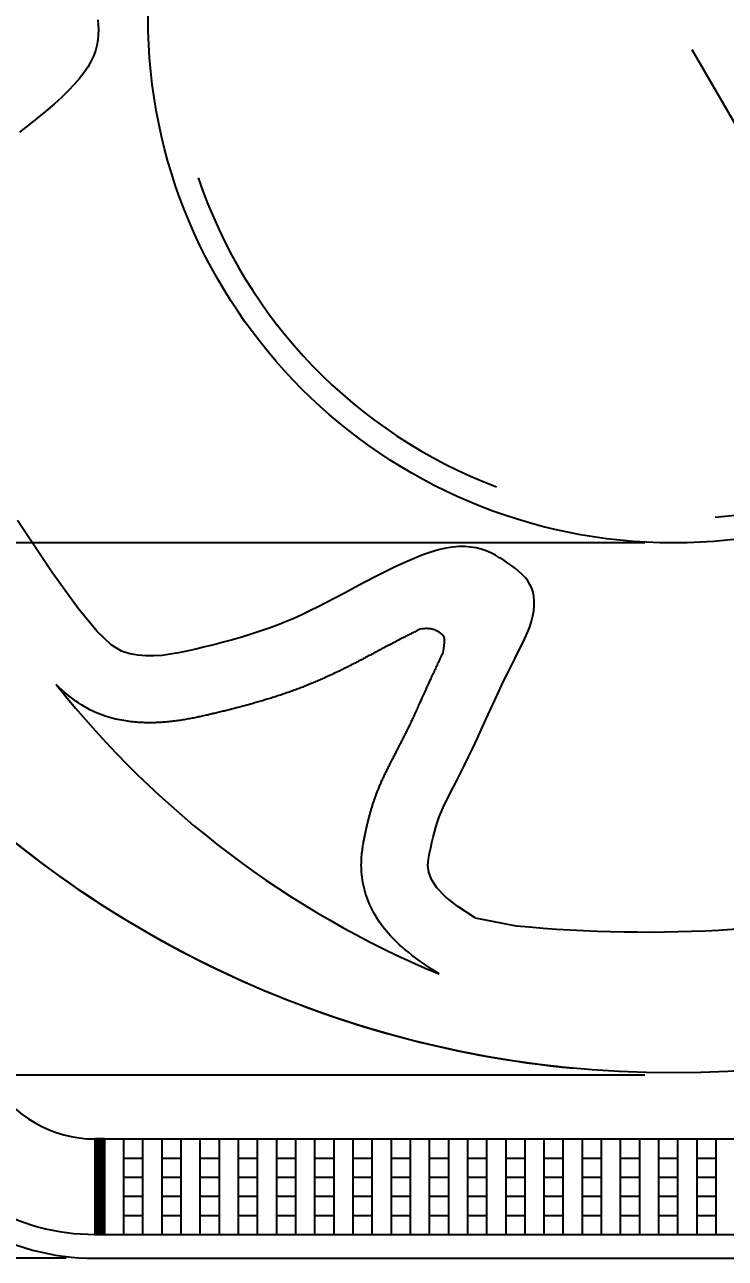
# Model space of a CAD drawing. Extents: x 15445 to 21745, y -5725 to 3185.
# Drawn here: x 18209 to 18942, y -3110 to -1818 of the extents above; entities that cross this region are included whole.
import ezdxf

# ---------------------------------------------------------------- set-up
doc = ezdxf.new("R2010")
doc.units = 0
doc.header["$LTSCALE"] = 200
doc.header["$MEASUREMENT"] = 0
doc.linetypes.add('DASHED', pattern=[0.75, 0.5, -0.25])
doc.layers.get('0').update_dxf_attribs({"linetype": 'CONTINUOUS'})
doc.layers.get('DEFPOINTS').update_dxf_attribs({"linetype": 'CONTINUOUS'})
for name, color, linetype in [('ESTREITA', 1, 'CONTINUOUS'), ('LARGA', 7, 'CONTINUOUS'), ('TRACEJADA', 3, 'DASHED')]:
    doc.layers.add(name, color=color, linetype=linetype)
doc.styles.add('FABIO', font='romans.shx', dxfattribs={"oblique": 15})
doc.dimstyles.new('FABIO_AGUIAR', dxfattribs={"dimscale": 20, "dimtxt": 2.5, "dimasz": 2.5, "dimexe": 1.25, "dimexo": 1, "dimgap": 0.9, "dimtad": 1, "dimtxsty": 'FABIO', "dimcen": 2.5, "dimclrt": 3, "dimazin": 3, "dimtfac": 1, "dimtmove": 0, "dimatfit": 3, "dimtolj": 1, "dimtzin": 0})

# ---------------------------------------------------------------- blocks, each defined once
blk = doc.blocks.new('*X4')
at = {"color": 0}
for p, q in [((297.9, -619.5), (316.7, -619.5)), ((298.8, -619), (316.4, -619)), ((299.7, -618.5), (316.2, -618.5)), ((300.5, -618), (315.9, -618)), ((301.4, -617.5), (315.6, -617.5)), ((302.3, -617), (315.3, -617)), ((303.1, -616.5), (315, -616.5)), ((304, -616), (314.7, -616)), ((304.9, -615.5), (314.4, -615.5)), ((305.7, -615), (314.1, -615)), ((306.6, -614.5), (313.9, -614.5)), ((307.5, -614), (313.6, -614)), ((308.3, -613.5), (313.3, -613.5)), ((309.2, -613), (313, -613)), ((310.1, -612.5), (312.7, -612.5)), ((310.9, -612), (312.4, -612)), ((311.8, -611.5), (312.1, -611.5)), ((275.4, -632.5), (295.4, -632.5)), ((276.3, -632), (296.3, -632)), ((277.2, -631.5), (297.2, -631.5)), ((278, -631), (298, -631)), ((278.9, -630.5), (298.9, -630.5)), ((279.8, -630), (299.8, -630)), ((280.6, -629.5), (300.6, -629.5)), ((281.5, -629), (301.5, -629)), ((282.4, -628.5), (302.4, -628.5)), ((283.2, -628), (303.2, -628)), ((284.1, -627.5), (304.1, -627.5)), ((284.9, -627), (304.9, -627)), ((285.8, -626.5), (305.8, -626.5)), ((286.7, -626), (306.7, -626)), ((287.5, -625.5), (307.5, -625.5)), ((288.4, -625), (308.4, -625)), ((289.3, -624.5), (309.3, -624.5)), ((290.1, -624), (310.1, -624)), ((291, -623.5), (311, -623.5)), ((291.9, -623), (311.9, -623)), ((292.7, -622.5), (312.7, -622.5)), ((293.6, -622), (313.6, -622)), ((294.5, -621.5), (314.5, -621.5)), ((295.3, -621), (315.3, -621)), ((296.2, -620.5), (316.2, -620.5)), ((297.1, -620), (317, -620)), ((252.9, -645.5), (272.9, -645.5)), ((253.8, -645), (273.8, -645)), ((254.6, -644.5), (274.6, -644.5)), ((255.5, -644), (275.5, -644)), ((256.4, -643.5), (276.4, -643.5)), ((257.2, -643), (277.2, -643)), ((258.1, -642.5), (278.1, -642.5)), ((259, -642), (279, -642)), ((259.8, -641.5), (279.8, -641.5)), ((260.7, -641), (280.7, -641)), ((261.6, -640.5), (281.6, -640.5)), ((262.4, -640), (282.4, -640)), ((263.3, -639.5), (283.3, -639.5)), ((264.2, -639), (284.2, -639)), ((265, -638.5), (285, -638.5)), ((265.9, -638), (285.9, -638)), ((266.8, -637.5), (286.8, -637.5)), ((267.6, -637), (287.6, -637)), ((268.5, -636.5), (288.5, -636.5)), ((269.4, -636), (289.4, -636)), ((270.2, -635.5), (290.2, -635.5)), ((271.1, -635), (291.1, -635)), ((272, -634.5), (292, -634.5)), ((272.8, -634), (292.8, -634)), ((273.7, -633.5), (293.7, -633.5)), ((274.6, -633), (294.6, -633)), ((230.4, -658.5), (250.4, -658.5)), ((231.3, -658), (251.3, -658)), ((232.1, -657.5), (252.1, -657.5)), ((233, -657), (253, -657)), ((233.9, -656.5), (253.9, -656.5)), ((234.7, -656), (254.7, -656)), ((235.6, -655.5), (255.6, -655.5)), ((236.5, -655), (256.5, -655)), ((237.3, -654.5), (257.3, -654.5)), ((238.2, -654), (258.2, -654)), ((239, -653.5), (259, -653.5)), ((239.9, -653), (259.9, -653)), ((240.8, -652.5), (260.8, -652.5)), ((241.6, -652), (261.6, -652)), ((242.5, -651.5), (262.5, -651.5)), ((243.4, -651), (263.4, -651)), ((244.2, -650.5), (264.2, -650.5)), ((245.1, -650), (265.1, -650)), ((246, -649.5), (266, -649.5)), ((246.8, -649), (266.8, -649)), ((247.7, -648.5), (267.7, -648.5)), ((248.6, -648), (268.6, -648)), ((249.4, -647.5), (269.4, -647.5)), ((250.3, -647), (270.3, -647)), ((251.2, -646.5), (271.2, -646.5)), ((252, -646), (272, -646)), ((225.5, -661.5), (245.2, -661.5)), ((225.8, -662), (244.3, -662)), ((226.1, -661), (246.1, -661)), ((226.1, -662.5), (243.5, -662.5)), ((226.4, -663), (242.6, -663)), ((226.7, -663.5), (241.7, -663.5)), ((226.9, -660.5), (246.9, -660.5)), ((227, -664), (240.9, -664)), ((227.2, -664.5), (240, -664.5)), ((227.5, -665), (239.1, -665)), ((227.8, -660), (247.8, -660)), ((227.8, -665.5), (238.3, -665.5)), ((228.1, -666), (237.4, -666)), ((228.4, -666.5), (236.5, -666.5)), ((228.7, -659.5), (248.7, -659.5)), ((228.7, -667), (235.7, -667)), ((229, -667.5), (234.8, -667.5)), ((229.3, -668), (233.9, -668)), ((229.5, -659), (249.5, -659)), ((229.6, -668.5), (233.1, -668.5)), ((229.8, -669), (232.2, -669)), ((230.1, -669.5), (231.3, -669.5)), ((230.4, -670), (230.5, -670)), ((425.3, -683), (435.3, -683)), ((425.3, -683.5), (435.3, -683.5)), ((425.3, -684), (435.3, -684)), ((425.3, -684.5), (435.3, -684.5)), ((425.3, -685), (435.3, -685)), ((425.3, -685.5), (435.3, -685.5)), ((425.3, -686), (435.3, -686)), ((425.3, -686.5), (435.3, -686.5)), ((425.3, -687), (435.3, -687)), ((425.3, -687.5), (435.3, -687.5)), ((425.3, -688), (435.3, -688)), ((425.3, -688.5), (435.3, -688.5)), ((425.3, -689), (435.3, -689)), ((425.3, -689.5), (435.3, -689.5)), ((425.3, -690), (435.3, -690)), ((425.3, -690.5), (435.3, -690.5)), ((425.3, -691), (435.3, -691)), ((425.3, -691.5), (435.3, -691.5)), ((425.3, -692), (435.3, -692)), ((425.3, -692.5), (435.3, -692.5)), ((425.3, -693), (435.3, -693)), ((425.3, -693.5), (435.3, -693.5)), ((425.3, -694), (435.3, -694)), ((425.3, -694.5), (435.3, -694.5)), ((425.3, -695), (435.3, -695)), ((425.3, -695.5), (435.3, -695.5)), ((425.3, -696), (435.3, -696)), ((425.3, -696.5), (435.3, -696.5)), ((425.3, -697), (435.3, -697)), ((425.3, -697.5), (435.3, -697.5)), ((425.3, -698), (435.3, -698)), ((425.3, -698.5), (435.3, -698.5)), ((425.3, -699), (435.3, -699)), ((425.3, -699.5), (435.3, -699.5)), ((425.3, -700), (435.3, -700)), ((425.3, -700.5), (435.3, -700.5)), ((425.3, -701), (435.3, -701)), ((425.3, -701.5), (435.3, -701.5)), ((425.3, -702), (435.3, -702)), ((425.3, -702.5), (435.3, -702.5)), ((425.3, -703), (435.3, -703)), ((425.3, -703.5), (435.3, -703.5)), ((425.3, -704), (435.3, -704)), ((425.3, -704.5), (435.3, -704.5)), ((425.3, -705), (435.3, -705)), ((425.3, -705.5), (435.3, -705.5)), ((425.3, -706), (435.3, -706)), ((425.3, -706.5), (435.3, -706.5)), ((425.3, -707), (435.3, -707)), ((425.3, -707.5), (435.3, -707.5)), ((425.3, -708), (435.3, -708)), ((425.3, -708.5), (435.3, -708.5)), ((425.3, -709), (435.3, -709)), ((425.3, -709.5), (435.3, -709.5)), ((425.3, -710), (435.3, -710)), ((425.3, -710.5), (435.3, -710.5)), ((425.3, -711), (435.3, -711)), ((425.3, -711.5), (435.3, -711.5)), ((425.3, -712), (435.3, -712)), ((425.3, -712.5), (435.3, -712.5)), ((425.3, -713), (435.3, -713)), ((425.3, -713.5), (435.3, -713.5)), ((425.3, -714), (435.3, -714)), ((425.3, -714.5), (435.3, -714.5)), ((425.3, -715), (435.3, -715)), ((425.3, -715.5), (435.3, -715.5)), ((425.3, -716), (435.3, -716)), ((425.3, -716.5), (435.3, -716.5)), ((425.3, -717), (435.3, -717)), ((425.3, -717.5), (435.3, -717.5)), ((425.3, -718), (435.3, -718)), ((425.3, -718.5), (435.3, -718.5)), ((425.3, -719), (435.3, -719)), ((425.3, -719.5), (435.3, -719.5)), ((425.3, -720), (435.3, -720)), ((425.3, -720.5), (435.3, -720.5)), ((425.3, -721), (435.3, -721)), ((425.3, -721.5), (435.3, -721.5)), ((425.3, -722), (435.3, -722)), ((425.3, -722.5), (435.3, -722.5)), ((425.3, -723), (435.3, -723)), ((425.3, -723.5), (435.3, -723.5)), ((425.3, -724), (435.3, -724)), ((425.3, -724.5), (435.3, -724.5)), ((425.3, -725), (435.3, -725)), ((425.3, -725.5), (435.3, -725.5)), ((425.3, -726), (435.3, -726)), ((425.3, -726.5), (435.3, -726.5)), ((425.3, -727), (435.3, -727)), ((425.3, -727.5), (435.3, -727.5)), ((425.3, -728), (435.3, -728)), ((425.3, -728.5), (435.3, -728.5)), ((425.3, -729), (435.3, -729)), ((425.3, -729.5), (435.3, -729.5)), ((425.3, -730), (435.3, -730)), ((425.3, -730.5), (435.3, -730.5)), ((425.3, -731), (435.3, -731)), ((425.3, -731.5), (435.3, -731.5)), ((425.3, -732), (435.3, -732)), ((425.3, -732.5), (435.3, -732.5)), ((425.3, -733), (435.3, -733)), ((425.3, -733.5), (435.3, -733.5)), ((425.3, -734), (435.3, -734)), ((425.3, -734.5), (435.3, -734.5)), ((425.3, -735), (435.3, -735)), ((425.3, -735.5), (435.3, -735.5)), ((425.3, -736), (435.3, -736)), ((425.3, -736.5), (435.3, -736.5)), ((425.3, -737), (435.3, -737)), ((425.3, -737.5), (435.3, -737.5)), ((425.3, -738), (435.3, -738)), ((425.3, -738.5), (435.3, -738.5)), ((425.3, -739), (435.3, -739)), ((425.3, -739.5), (435.3, -739.5)), ((425.3, -740), (435.3, -740)), ((425.3, -740.5), (435.3, -740.5)), ((425.3, -741), (435.3, -741)), ((425.3, -741.5), (435.3, -741.5)), ((425.3, -742), (435.3, -742)), ((425.3, -742.5), (435.3, -742.5)), ((425.3, -743), (435.3, -743)), ((425.3, -743.5), (435.3, -743.5)), ((425.3, -744), (435.3, -744)), ((425.3, -744.5), (435.3, -744.5)), ((425.3, -745), (435.3, -745)), ((425.3, -745.5), (435.3, -745.5)), ((425.3, -746), (435.3, -746)), ((425.3, -746.5), (435.3, -746.5)), ((425.3, -747), (435.3, -747)), ((425.3, -747.5), (435.3, -747.5)), ((425.3, -748), (435.3, -748)), ((425.3, -748.5), (435.3, -748.5)), ((425.3, -749), (435.3, -749)), ((425.3, -749.5), (435.3, -749.5)), ((425.3, -750), (435.3, -750)), ((425.3, -750.5), (435.3, -750.5)), ((425.3, -751), (435.3, -751)), ((425.3, -751.5), (435.3, -751.5)), ((425.3, -752), (435.3, -752)), ((425.3, -752.5), (435.3, -752.5)), ((425.3, -753), (435.3, -753)), ((425.3, -753.5), (435.3, -753.5)), ((425.3, -754), (435.3, -754)), ((425.3, -754.5), (435.3, -754.5)), ((425.3, -755), (435.3, -755)), ((425.3, -755.5), (435.3, -755.5)), ((425.3, -756), (435.3, -756)), ((425.3, -756.5), (435.3, -756.5)), ((425.3, -757), (435.3, -757)), ((425.3, -757.5), (435.3, -757.5)), ((425.3, -758), (435.3, -758)), ((425.3, -758.5), (435.3, -758.5)), ((425.3, -759), (435.3, -759)), ((425.3, -759.5), (435.3, -759.5)), ((425.3, -760), (435.3, -760)), ((425.3, -760.5), (435.3, -760.5)), ((425.3, -761), (435.3, -761)), ((425.3, -761.5), (435.3, -761.5)), ((425.3, -762), (435.3, -762)), ((425.3, -762.5), (435.3, -762.5)), ((425.3, -763), (435.3, -763)), ((425.3, -763.5), (435.3, -763.5)), ((425.3, -764), (435.3, -764)), ((425.3, -764.5), (435.3, -764.5)), ((425.3, -765), (435.3, -765)), ((425.3, -765.5), (435.3, -765.5)), ((425.3, -766), (435.3, -766)), ((425.3, -766.5), (435.3, -766.5)), ((425.3, -767), (435.3, -767)), ((425.3, -767.5), (435.3, -767.5)), ((425.3, -768), (435.3, -768)), ((425.3, -768.5), (435.3, -768.5)), ((425.3, -769), (435.3, -769)), ((425.3, -769.5), (435.3, -769.5)), ((425.3, -770), (435.3, -770)), ((425.3, -770.5), (435.3, -770.5)), ((425.3, -771), (435.3, -771)), ((425.3, -771.5), (435.3, -771.5)), ((425.3, -772), (435.3, -772)), ((425.3, -772.5), (435.3, -772.5)), ((425.3, -773), (435.3, -773)), ((425.3, -773.5), (435.3, -773.5)), ((425.3, -774), (435.3, -774)), ((425.3, -774.5), (435.3, -774.5)), ((425.3, -775), (435.3, -775)), ((425.3, -775.5), (435.3, -775.5)), ((425.3, -776), (435.3, -776)), ((425.3, -776.5), (435.3, -776.5)), ((425.3, -777), (435.3, -777)), ((425.3, -777.5), (435.3, -777.5)), ((425.3, -778), (435.3, -778)), ((425.3, -778.5), (435.3, -778.5)), ((425.3, -779), (435.3, -779)), ((425.3, -779.5), (435.3, -779.5)), ((425.3, -780), (435.3, -780)), ((425.3, -780.5), (435.3, -780.5)), ((425.3, -781), (435.3, -781)), ((425.3, -781.5), (435.3, -781.5)), ((425.3, -782), (435.3, -782)), ((425.3, -782.5), (435.3, -782.5))]:
    blk.add_line(p, q, dxfattribs=at)
blk = doc.blocks.new('*D6')
at = {"layer": 'DEFPOINTS', "color": 0}
for p in [(18282.3, -511.8), (17008.2, -3109.8), (18282.3, -3109.8)]:
    blk.add_point(p, dxfattribs=at)
at = {"layer": 'ESTREITA', "color": 0}
for p, q in [((18252.3, -511.8), (16970.7, -511.8)), ((17008.2, -586.8), (17008.2, -3034.8)), ((18252.3, -3109.8), (16970.7, -3109.8))]:
    blk.add_line(p, q, dxfattribs=at)
for points in [[(16995.7, -586.8), (17020.7, -586.8), (17008.2, -511.8)], [(16995.7, -3034.8), (17020.7, -3034.8), (17008.2, -3109.8)]]:
    blk.add_solid(points, dxfattribs=at)
at = {"layer": 'ESTREITA', "color": 3, "insert": (16943.7, -1810.8), "char_height": 75, "attachment_point": 5, "rotation": 90, "style": 'FABIO'}
blk.add_mtext('\\A1;2670', dxfattribs=at)
blk = doc.blocks.new('*D7')
at = {"layer": 'DEFPOINTS', "color": 0}
for p in [(18888, -705.8), (17165.2, -2918), (18888, -2918)]:
    blk.add_point(p, dxfattribs=at)
at = {"layer": 'ESTREITA', "color": 0}
for p, q in [((18858, -705.8), (17127.7, -705.8)), ((17165.2, -780.8), (17165.2, -2843)), ((18858, -2918), (17127.7, -2918))]:
    blk.add_line(p, q, dxfattribs=at)
for points in [[(17152.7, -780.8), (17177.7, -780.8), (17165.2, -705.8)], [(17152.7, -2843), (17177.7, -2843), (17165.2, -2918)]]:
    blk.add_solid(points, dxfattribs=at)
at = {"layer": 'ESTREITA', "color": 3, "insert": (17100.7, -1811.9), "char_height": 75, "attachment_point": 5, "rotation": 90, "style": 'FABIO'}
blk.add_mtext('\\A1;%%C2210', dxfattribs=at)
blk = doc.blocks.new('*D8')
at = {"layer": 'DEFPOINTS', "color": 0}
for p in [(18888, -1260.8), (17334.2, -2360.8), (18888, -2360.8)]:
    blk.add_point(p, dxfattribs=at)
at = {"layer": 'ESTREITA', "color": 0}
for p, q in [((18858, -1260.8), (17296.7, -1260.8)), ((17334.2, -1335.8), (17334.2, -2285.8)), ((18858, -2360.8), (17296.7, -2360.8))]:
    blk.add_line(p, q, dxfattribs=at)
for points in [[(17321.7, -1335.8), (17346.7, -1335.8), (17334.2, -1260.8)], [(17321.7, -2285.8), (17346.7, -2285.8), (17334.2, -2360.8)]]:
    blk.add_solid(points, dxfattribs=at)
at = {"layer": 'ESTREITA', "color": 3, "insert": (17269.7, -1810.8), "char_height": 75, "attachment_point": 5, "rotation": 90, "style": 'FABIO'}
blk.add_mtext('\\A1;%%c1100', dxfattribs=at)

msp = doc.modelspace()

# ---------------------------------------------------------------- linework, layer by layer
at = {"layer": 'ESTREITA'}
for p, q in [((18312.333, -2984.846), (18312.333, -3084.846)), ((18332.333, -2984.846), (18332.333, -3084.846)), ((18352.333, -2984.846), (18352.333, -3084.846)), ((18372.333, -2984.846), (18372.333, -3084.846)), ((18392.333, -2984.846), (18392.333, -3084.846)), ((18412.333, -2984.846), (18412.333, -3084.846)), ((18432.333, -2984.846), (18432.333, -3084.846)), ((18452.333, -2984.846), (18452.333, -3084.846)), ((18472.333, -2984.846), (18472.333, -3084.846)), ((18492.333, -2984.846), (18492.333, -3084.846)), ((18512.333, -2984.846), (18512.333, -3084.846)), ((18532.333, -2984.846), (18532.333, -3084.846)), ((18552.333, -2984.846), (18552.333, -3084.846)), ((18572.333, -2984.846), (18572.333, -3084.846)), ((18592.333, -2984.846), (18592.333, -3084.846)), ((18612.333, -2984.846), (18612.333, -3084.846)), ((18632.333, -2984.846), (18632.333, -3084.846)), ((18652.333, -2984.846), (18652.333, -3084.846)), ((18672.333, -2984.846), (18672.333, -3084.846)), ((18692.333, -2984.846), (18692.333, -3084.846)), ((18712.333, -2984.846), (18712.333, -3084.846)), ((18732.333, -2984.846), (18732.333, -3084.846)), ((18752.333, -2984.846), (18752.333, -3084.846)), ((18772.333, -2984.846), (18772.333, -3084.846)), ((18792.333, -2984.846), (18792.333, -3084.846)), ((18812.333, -2984.846), (18812.333, -3084.846)), ((18832.333, -2984.846), (18832.333, -3084.846)), ((18852.333, -2984.846), (18852.333, -3084.846)), ((18872.333, -2984.846), (18872.333, -3084.846)), ((18892.333, -2984.846), (18892.333, -3084.846)), ((18912.333, -2984.846), (18912.333, -3084.846)), ((18932.333, -2984.846), (18932.333, -3084.846)), ((18312.333, -3004.846), (18332.333, -3004.846)), ((18352.333, -3004.846), (18372.333, -3004.846)), ((18392.333, -3004.846), (18412.333, -3004.846)), ((18432.333, -3004.846), (18452.333, -3004.846)), ((18472.333, -3004.846), (18492.333, -3004.846)), ((18512.333, -3004.846), (18532.333, -3004.846)), ((18552.333, -3004.846), (18572.333, -3004.846)), ((18592.333, -3004.846), (18612.333, -3004.846)), ((18632.333, -3004.846), (18652.333, -3004.846)), ((18672.333, -3004.846), (18692.333, -3004.846)), ((18712.333, -3004.846), (18732.333, -3004.846)), ((18752.333, -3004.846), (18772.333, -3004.846)), ((18792.333, -3004.846), (18812.333, -3004.846)), ((18832.333, -3004.846), (18852.333, -3004.846)), ((18872.333, -3004.846), (18892.333, -3004.846)), ((18912.333, -3004.846), (18932.333, -3004.846)), ((18312.333, -3024.846), (18332.333, -3024.846)), ((18352.333, -3024.846), (18372.333, -3024.846)), ((18392.333, -3024.846), (18412.333, -3024.846)), ((18432.333, -3024.846), (18452.333, -3024.846)), ((18472.333, -3024.846), (18492.333, -3024.846)), ((18512.333, -3024.846), (18532.333, -3024.846)), ((18552.333, -3024.846), (18572.333, -3024.846)), ((18592.333, -3024.846), (18612.333, -3024.846)), ((18632.333, -3024.846), (18652.333, -3024.846)), ((18672.333, -3024.846), (18692.333, -3024.846)), ((18712.333, -3024.846), (18732.333, -3024.846)), ((18752.333, -3024.846), (18772.333, -3024.846)), ((18792.333, -3024.846), (18812.333, -3024.846)), ((18832.333, -3024.846), (18852.333, -3024.846)), ((18872.333, -3024.846), (18892.333, -3024.846)), ((18912.333, -3024.846), (18932.333, -3024.846)), ((18312.333, -3044.846), (18332.333, -3044.846)), ((18352.333, -3044.846), (18372.333, -3044.846)), ((18392.333, -3044.846), (18412.333, -3044.846)), ((18432.333, -3044.846), (18452.333, -3044.846)), ((18472.333, -3044.846), (18492.333, -3044.846)), ((18512.333, -3044.846), (18532.333, -3044.846)), ((18552.333, -3044.846), (18572.333, -3044.846)), ((18592.333, -3044.846), (18612.333, -3044.846)), ((18632.333, -3044.846), (18652.333, -3044.846)), ((18672.333, -3044.846), (18692.333, -3044.846)), ((18712.333, -3044.846), (18732.333, -3044.846)), ((18752.333, -3044.846), (18772.333, -3044.846)), ((18792.333, -3044.846), (18812.333, -3044.846)), ((18832.333, -3044.846), (18852.333, -3044.846)), ((18872.333, -3044.846), (18892.333, -3044.846)), ((18912.333, -3044.846), (18932.333, -3044.846)), ((18312.333, -3064.846), (18332.333, -3064.846)), ((18352.333, -3064.846), (18372.333, -3064.846)), ((18392.333, -3064.846), (18412.333, -3064.846)), ((18432.333, -3064.846), (18452.333, -3064.846)), ((18472.333, -3064.846), (18492.333, -3064.846)), ((18512.333, -3064.846), (18532.333, -3064.846)), ((18552.333, -3064.846), (18572.333, -3064.846)), ((18592.333, -3064.846), (18612.333, -3064.846)), ((18632.333, -3064.846), (18652.333, -3064.846)), ((18672.333, -3064.846), (18692.333, -3064.846)), ((18712.333, -3064.846), (18732.333, -3064.846)), ((18752.333, -3064.846), (18772.333, -3064.846)), ((18792.333, -3064.846), (18812.333, -3064.846)), ((18832.333, -3064.846), (18852.333, -3064.846)), ((18872.333, -3064.846), (18892.333, -3064.846)), ((18912.333, -3064.846), (18932.333, -3064.846))]:
    msp.add_line(p, q, dxfattribs=at)
at = {"layer": 'LARGA'}
for p, q in [((18292.333, -2984.846), (18282.333, -2984.846)), ((18282.333, -2984.846), (18282.333, -3084.846)), ((18292.333, -2984.846), (18292.333, -3084.846)), ((18292.333, -2984.846), (19483.657, -2984.846)), ((18292.333, -3084.846), (18282.333, -3084.846)), ((18292.333, -3084.846), (19483.657, -3084.846)), ((18282.333, -3109.846), (19493.657, -3109.846))]:
    msp.add_line(p, q, dxfattribs=at)
for points in [[(18285.343, -1813.212), (18285.806, -1818.396), (18285.999, -1823.667), (18285.862, -1829.019), (18285.333, -1834.446), (18284.352, -1839.941), (18282.856, -1845.499), (18280.791, -1851.119), (18278.117, -1856.822), (18274.801, -1862.638), (18270.81, -1868.592), (18266.11, -1874.712), (18260.667, -1881.026), (18254.448, -1887.561), (18247.419, -1894.345), (18239.581, -1901.388), (18231.074, -1908.629), (18222.07, -1915.992), (18212.745, -1923.398), (18203.271, -1930.771)], [(18680.421, -2753.218), (18662.415, -2741.652), (18649.247, -2731.222), (18640.216, -2721.808), (18634.623, -2713.291), (18631.767, -2705.551), (18630.949, -2698.467), (18631.469, -2691.921), (18632.626, -2685.793), (18633.847, -2679.972), (18635.058, -2674.382), (18636.312, -2668.956), (18637.663, -2663.628), (18639.163, -2658.331), (18640.864, -2652.999), (18642.82, -2647.564), (18645.083, -2641.959), (18647.692, -2636.123), (18650.632, -2630.005), (18653.873, -2623.561), (18657.386, -2616.747), (18661.14, -2609.516), (18665.108, -2601.825), (18669.258, -2593.628), (18673.562, -2584.879), (18677.991, -2575.567), (18682.512, -2565.809), (18687.096, -2555.752), (18691.71, -2545.546), (18696.325, -2535.34), (18700.909, -2525.284), (18705.43, -2515.525), (18709.859, -2506.213), (18714.161, -2497.464), (18718.299, -2489.259), (18722.234, -2481.549), (18725.924, -2474.281), (18729.331, -2467.405), (18732.415, -2460.869), (18735.134, -2454.624), (18737.451, -2448.617), (18739.33, -2442.807), (18740.76, -2437.196), (18741.735, -2431.793), (18742.248, -2426.609), (18742.294, -2421.654), (18741.867, -2416.938), (18740.96, -2412.473), (18739.568, -2408.268), (18737.693, -2404.327), (18735.371, -2400.627), (18732.648, -2397.139), (18729.568, -2393.833), (18726.177, -2390.68), (18722.519, -2387.65), (18718.639, -2384.714), (18714.583, -2381.843), (18710.385, -2379.02), (18706.035, -2376.291), (18701.514, -2373.712), (18696.801, -2371.343), (18691.878, -2369.24), (18686.724, -2367.462), (18681.318, -2366.067), (18675.642, -2365.114), (18669.673, -2364.653), (18663.374, -2364.71), (18656.706, -2365.305), (18649.631, -2366.456), (18642.11, -2368.182), (18634.103, -2370.504), (18625.572, -2373.438), (18616.478, -2377.006), (18606.813, -2381.201), (18596.687, -2385.923), (18586.246, -2391.045), (18575.63, -2396.442), (18564.983, -2401.988), (18554.448, -2407.556), (18544.168, -2413.023), (18534.285, -2418.261), (18524.898, -2423.172), (18515.937, -2427.759), (18507.285, -2432.052), (18498.828, -2436.084), (18490.45, -2439.883), (18482.037, -2443.48), (18473.473, -2446.906), (18464.643, -2450.191), (18455.466, -2453.36), (18445.994, -2456.413), (18436.315, -2459.345), (18426.514, -2462.151), (18416.679, -2464.825), (18406.895, -2467.363), (18397.25, -2469.758), (18387.83, -2472.006), (18378.698, -2474.087), (18369.824, -2475.929), (18361.154, -2477.444), (18352.634, -2478.545), (18344.211, -2479.146), (18335.831, -2479.159), (18327.44, -2478.497), (18318.985, -2477.074), (18310.122, -2474.292), (18299.351, -2467.515), (18284.882, -2453.595), (18264.927, -2429.385), (18237.695, -2391.738), (18201.396, -2337.506)], [(18622.656, -2451.162), (18622.184, -2451.392), (18621.012, -2451.969), (18619.83, -2452.552), (18618.64, -2453.143), (18617.441, -2453.74), (18616.235, -2454.344), (18615.022, -2454.954), (18613.802, -2455.57), (18612.576, -2456.192), (18611.343, -2456.819), (18610.105, -2457.451), (18608.861, -2458.088), (18607.613, -2458.73), (18606.36, -2459.376), (18605.103, -2460.026), (18603.842, -2460.68), (18602.577, -2461.337), (18601.309, -2461.997), (18600.038, -2462.661), (18598.765, -2463.327), (18597.49, -2463.996), (18596.212, -2464.667), (18594.933, -2465.34), (18593.653, -2466.014), (18592.372, -2466.69), (18591.09, -2467.368), (18589.807, -2468.046), (18588.524, -2468.726), (18587.242, -2469.405), (18585.959, -2470.085), (18584.678, -2470.765), (18583.397, -2471.445), (18582.118, -2472.125), (18580.84, -2472.804), (18579.563, -2473.482), (18578.289, -2474.159), (18577.017, -2474.834), (18575.747, -2475.508), (18574.479, -2476.18), (18573.215, -2476.851), (18571.954, -2477.519), (18570.696, -2478.184), (18569.441, -2478.847), (18568.19, -2479.508), (18566.943, -2480.165), (18565.7, -2480.819), (18564.461, -2481.47), (18563.226, -2482.117), (18561.994, -2482.762), (18560.767, -2483.403), (18559.542, -2484.04), (18558.321, -2484.675), (18557.104, -2485.306), (18555.89, -2485.933), (18554.678, -2486.557), (18553.469, -2487.178), (18552.263, -2487.796), (18551.059, -2488.411), (18549.858, -2489.022), (18548.657, -2489.631), (18547.459, -2490.236), (18546.262, -2490.838), (18545.066, -2491.438), (18543.871, -2492.034), (18542.677, -2492.627), (18541.483, -2493.218), (18540.29, -2493.806), (18539.096, -2494.39), (18537.903, -2494.972), (18536.709, -2495.552), (18535.514, -2496.128), (18534.319, -2496.702), (18533.123, -2497.273), (18531.926, -2497.842), (18530.727, -2498.408), (18529.528, -2498.971), (18528.326, -2499.531), (18527.123, -2500.089), (18525.918, -2500.644), (18524.71, -2501.196), (18523.501, -2501.746), (18522.289, -2502.294), (18521.074, -2502.838), (18519.857, -2503.38), (18518.637, -2503.919), (18517.414, -2504.456), (18516.188, -2504.99), (18514.958, -2505.521), (18513.726, -2506.05), (18512.489, -2506.576), (18511.25, -2507.099), (18510.006, -2507.62), (18508.759, -2508.138), (18507.508, -2508.653), (18506.253, -2509.166), (18504.993, -2509.676), (18503.73, -2510.183), (18502.462, -2510.688), (18501.191, -2511.19), (18499.914, -2511.689), (18498.634, -2512.185), (18497.349, -2512.679), (18496.059, -2513.17), (18494.765, -2513.658), (18493.467, -2514.143), (18492.165, -2514.625), (18490.859, -2515.105), (18489.549, -2515.581), (18488.235, -2516.054), (18486.918, -2516.524), (18485.597, -2516.991), (18484.272, -2517.455), (18482.945, -2517.916), (18481.615, -2518.374), (18480.283, -2518.828), (18478.949, -2519.279), (18477.613, -2519.727), (18476.275, -2520.172), (18474.935, -2520.613), (18473.595, -2521.051), (18472.253, -2521.486), (18470.91, -2521.918), (18469.566, -2522.347), (18468.221, -2522.772), (18466.875, -2523.194), (18465.529, -2523.613), (18464.183, -2524.03), (18462.836, -2524.443), (18461.489, -2524.853), (18460.141, -2525.26), (18458.794, -2525.664), (18457.447, -2526.065), (18456.1, -2526.463), (18454.753, -2526.859), (18453.407, -2527.251), (18452.061, -2527.641), (18450.716, -2528.028), (18449.372, -2528.412), (18448.029, -2528.793), (18446.686, -2529.171), (18445.345, -2529.547), (18444.006, -2529.919), (18442.667, -2530.289), (18441.33, -2530.657), (18439.995, -2531.021), (18438.662, -2531.383), (18437.331, -2531.742), (18436.002, -2532.098), (18434.675, -2532.452), (18433.35, -2532.803), (18432.028, -2533.151), (18430.708, -2533.496), (18429.391, -2533.839), (18428.078, -2534.179), (18426.767, -2534.517), (18425.459, -2534.851), (18424.155, -2535.183), (18422.854, -2535.513), (18421.557, -2535.84), (18420.263, -2536.164), (18418.973, -2536.485), (18417.686, -2536.804), (18416.403, -2537.121), (18415.124, -2537.435), (18413.848, -2537.746), (18412.575, -2538.055), (18411.306, -2538.362), (18410.039, -2538.667), (18408.774, -2538.969), (18407.51, -2539.27), (18406.247, -2539.569), (18404.984, -2539.866), (18403.721, -2540.161), (18402.456, -2540.455), (18401.19, -2540.748), (18399.921, -2541.039), (18398.649, -2541.328), (18397.372, -2541.616), (18396.091, -2541.903), (18394.803, -2542.187), (18393.509, -2542.471), (18392.207, -2542.752), (18390.897, -2543.031), (18389.579, -2543.309), (18388.252, -2543.584), (18386.917, -2543.856), (18385.572, -2544.126), (18384.217, -2544.392), (18382.852, -2544.655), (18381.477, -2544.914), (18380.091, -2545.169), (18378.695, -2545.42), (18377.287, -2545.667), (18375.868, -2545.908), (18374.438, -2546.144), (18372.997, -2546.374), (18371.543, -2546.598), (18370.078, -2546.815), (18368.601, -2547.025), (18367.112, -2547.228), (18365.611, -2547.424), (18364.097, -2547.611), (18362.571, -2547.789), (18361.033, -2547.958), (18359.482, -2548.118), (18357.919, -2548.268), (18356.343, -2548.407), (18354.755, -2548.535), (18353.154, -2548.651), (18351.541, -2548.756), (18349.916, -2548.848), (18348.279, -2548.927), (18346.63, -2548.992), (18344.968, -2549.044), (18343.295, -2549.081), (18341.611, -2549.103), (18339.915, -2549.11), (18338.208, -2549.1), (18336.49, -2549.075), (18334.762, -2549.032), (18333.024, -2548.972), (18331.275, -2548.894), (18329.514, -2548.797), (18327.737, -2548.68), (18325.942, -2548.543), (18324.127, -2548.384), (18322.29, -2548.203), (18320.426, -2547.999), (18318.534, -2547.77), (18316.61, -2547.515), (18314.648, -2547.23), (18312.64, -2546.91), (18310.578, -2546.55), (18308.454, -2546.144), (18306.262, -2545.688), (18303.994, -2545.176), (18301.642, -2544.603), (18299.2, -2543.965), (18296.674, -2543.252), (18294.069, -2542.457), (18291.393, -2541.571), (18288.653, -2540.586), (18285.854, -2539.493), (18283.005, -2538.284), (18280.111, -2536.951), (18277.179, -2535.488), (18274.218, -2533.896), (18271.237, -2532.18), (18268.244, -2530.345), (18265.247, -2528.394), (18262.255, -2526.332), (18259.277, -2524.163), (18256.32, -2521.892), (18253.393, -2519.523), (18250.489, -2517.052), (18247.603, -2514.48), (18244.727, -2511.804), (18241.857, -2509.021)], [(18646.875, -2475.717), (18647.457, -2471.501), (18647.868, -2468.112), (18648.127, -2465.446), (18648.254, -2463.396), (18648.268, -2461.858), (18648.188, -2460.725), (18648.033, -2459.892), (18647.823, -2459.254), (18647.574, -2458.721), (18647.292, -2458.262), (18646.982, -2457.864), (18646.647, -2457.513), (18646.29, -2457.193), (18645.916, -2456.892), (18645.528, -2456.594), (18645.129, -2456.286), (18644.723, -2455.956), (18644.306, -2455.607), (18643.873, -2455.244), (18643.42, -2454.871), (18642.944, -2454.495), (18642.439, -2454.121), (18641.901, -2453.754), (18641.325, -2453.4), (18640.708, -2453.062), (18640.049, -2452.741), (18639.346, -2452.436), (18638.598, -2452.148), (18637.804, -2451.875), (18636.964, -2451.617), (18636.076, -2451.373), (18635.139, -2451.143), (18634.147, -2450.928), (18633.068, -2450.743), (18631.863, -2450.604), (18630.497, -2450.527), (18628.93, -2450.528), (18627.126, -2450.623), (18625.047, -2450.829), (18622.656, -2451.162)], [(18642.588, -2812.114), (18635.246, -2807.331), (18628.84, -2803.024), (18623.264, -2799.138), (18618.413, -2795.618), (18614.181, -2792.409), (18610.463, -2789.456), (18607.153, -2786.703), (18604.147, -2784.097), (18601.353, -2781.587), (18598.738, -2779.151), (18596.284, -2776.771), (18593.972, -2774.43), (18591.785, -2772.11), (18589.704, -2769.794), (18587.711, -2767.465), (18585.788, -2765.105), (18583.919, -2762.699), (18582.105, -2760.247), (18580.348, -2757.749), (18578.653, -2755.206), (18577.023, -2752.619), (18575.46, -2749.99), (18573.969, -2747.318), (18572.552, -2744.607), (18571.213, -2741.857), (18569.954, -2739.074), (18568.777, -2736.265), (18567.684, -2733.437), (18566.676, -2730.596), (18565.756, -2727.75), (18564.925, -2724.905), (18564.186, -2722.067), (18563.539, -2719.245), (18562.981, -2716.445), (18562.508, -2713.675), (18562.116, -2710.945), (18561.802, -2708.261), (18561.561, -2705.633), (18561.389, -2703.068), (18561.282, -2700.575), (18561.236, -2698.16), (18561.245, -2695.827), (18561.303, -2693.58), (18561.402, -2691.421), (18561.537, -2689.354), (18561.701, -2687.38), (18561.888, -2685.504), (18562.091, -2683.727), (18562.304, -2682.052), (18562.525, -2680.474), (18562.751, -2678.988), (18562.98, -2677.588), (18563.209, -2676.269), (18563.437, -2675.026), (18563.66, -2673.853), (18563.876, -2672.744), (18564.084, -2671.694), (18564.285, -2670.697), (18564.478, -2669.746), (18564.665, -2668.834), (18564.848, -2667.955), (18565.026, -2667.103), (18565.202, -2666.27), (18565.376, -2665.451), (18565.55, -2664.64), (18565.722, -2663.835), (18565.895, -2663.033), (18566.069, -2662.233), (18566.243, -2661.435), (18566.419, -2660.636), (18566.596, -2659.835), (18566.776, -2659.03), (18566.958, -2658.221), (18567.143, -2657.406), (18567.331, -2656.587), (18567.522, -2655.762), (18567.716, -2654.931), (18567.913, -2654.095), (18568.114, -2653.254), (18568.318, -2652.407), (18568.526, -2651.555), (18568.738, -2650.697), (18568.954, -2649.833), (18569.174, -2648.963), (18569.399, -2648.088), (18569.627, -2647.207), (18569.861, -2646.321), (18570.099, -2645.429), (18570.342, -2644.532), (18570.589, -2643.629), (18570.842, -2642.721), (18571.1, -2641.807), (18571.363, -2640.888), (18571.632, -2639.964), (18571.906, -2639.035), (18572.185, -2638.1), (18572.47, -2637.161), (18572.761, -2636.217), (18573.058, -2635.269), (18573.361, -2634.316), (18573.67, -2633.358), (18573.984, -2632.396), (18574.305, -2631.43), (18574.633, -2630.46), (18574.966, -2629.486), (18575.306, -2628.508), (18575.652, -2627.527), (18576.004, -2626.542), (18576.363, -2625.555), (18576.728, -2624.564), (18577.099, -2623.571), (18577.476, -2622.576), (18577.86, -2621.579), (18578.25, -2620.58), (18578.645, -2619.58), (18579.047, -2618.58), (18579.453, -2617.58), (18579.865, -2616.58), (18580.281, -2615.582), (18580.702, -2614.586), (18581.127, -2613.592), (18581.557, -2612.6), (18581.99, -2611.612), (18582.426, -2610.627), (18582.866, -2609.646), (18583.308, -2608.668), (18583.753, -2607.696), (18584.199, -2606.728), (18584.647, -2605.765), (18585.097, -2604.808), (18585.548, -2603.855), (18586, -2602.906), (18586.454, -2601.963), (18586.909, -2601.023), (18587.364, -2600.087), (18587.821, -2599.156), (18588.278, -2598.228), (18588.737, -2597.304), (18589.195, -2596.383), (18589.655, -2595.464), (18590.115, -2594.549), (18590.576, -2593.636), (18591.038, -2592.724), (18591.5, -2591.815), (18591.963, -2590.908), (18592.426, -2590.001), (18592.89, -2589.096), (18593.355, -2588.192), (18593.82, -2587.288), (18594.286, -2586.384), (18594.753, -2585.481), (18595.22, -2584.578), (18595.688, -2583.674), (18596.156, -2582.77), (18596.625, -2581.865), (18597.095, -2580.958), (18597.565, -2580.051), (18598.036, -2579.142), (18598.508, -2578.232), (18598.98, -2577.32), (18599.453, -2576.405), (18599.926, -2575.489), (18600.401, -2574.57), (18600.876, -2573.648), (18601.352, -2572.724), (18601.828, -2571.796), (18602.305, -2570.865), (18602.783, -2569.931), (18603.262, -2568.993), (18603.741, -2568.051), (18604.222, -2567.105), (18604.703, -2566.155), (18605.185, -2565.2), (18605.668, -2564.24), (18606.152, -2563.275), (18606.638, -2562.304), (18607.124, -2561.328), (18607.611, -2560.345), (18608.1, -2559.356), (18608.591, -2558.36), (18609.083, -2557.356), (18609.578, -2556.344), (18610.074, -2555.324), (18610.573, -2554.295), (18611.074, -2553.256), (18611.578, -2552.208), (18612.084, -2551.15), (18612.593, -2550.082), (18613.105, -2549.004), (18613.62, -2547.916), (18614.137, -2546.818), (18614.658, -2545.71), (18615.182, -2544.591), (18615.71, -2543.463), (18616.24, -2542.324), (18616.773, -2541.175), (18617.309, -2540.018), (18617.848, -2538.851), (18618.39, -2537.676), (18618.934, -2536.492), (18619.483, -2535.297), (18620.043, -2534.074), (18620.624, -2532.803), (18621.234, -2531.465), (18621.884, -2530.039), (18622.58, -2528.507), (18623.334, -2526.847), (18624.153, -2525.041), (18625.042, -2523.079), (18625.988, -2520.991), (18626.972, -2518.817), (18627.977, -2516.598), (18628.983, -2514.375), (18629.974, -2512.187), (18630.93, -2510.076), (18631.834, -2508.081), (18632.672, -2506.234), (18633.448, -2504.524), (18634.172, -2502.933), (18634.851, -2501.44), (18635.496, -2500.027), (18636.115, -2498.673), (18636.717, -2497.359), (18637.31, -2496.067), (18637.903, -2494.778), (18638.496, -2493.491), (18639.09, -2492.206), (18639.685, -2490.923), (18640.28, -2489.642), (18640.875, -2488.364), (18641.47, -2487.089), (18642.066, -2485.818), (18642.663, -2484.55), (18643.259, -2483.286), (18643.855, -2482.027), (18644.45, -2480.774), (18645.044, -2479.527), (18645.638, -2478.286), (18646.23, -2477.054), (18646.821, -2475.829), (18646.875, -2475.717)]]:
    msp.add_lwpolyline(points, dxfattribs=at)
for radius in [1105, 550]:
    msp.add_circle((18887.995, -1810.808), radius, dxfattribs=at)
for centre, radius, start, end in [((18887.995, -1810.808), 1105, 339.684252, 203.834164), ((18887.995, -1810.808), 525, 274.772738, 346.176843), ((18887.995, -1810.808), 525, 198.635388, 249.321076), ((19026.968, -1887.453), 1001.372, 218.368501, 247.427462), ((18887.995, -1810.808), 1105, 223.385686, 264.590627), ((18859.063, -1360.744), 1407.462, 264.461037, 282.895228), ((18887.995, -1810.808), 965, 257.578443, 260.167965), ((18282.333, -2859.846), 125, 210, 270), ((18282.333, -2859.846), 225, 210, 270), ((18282.333, -2859.846), 250, 210, 270)]:
    msp.add_arc(centre, radius, start, end, dxfattribs=at)
at = {"layer": 'TRACEJADA'}
msp.add_line((18157.333, -545.263), (19618.657, -3076.352), dxfattribs=at)

# ---------------------------------------------------------------- block references
at = {"layer": 'LARGA', "xscale": 0.9999999999763531, "yscale": 1.000000000004775}
msp.add_blockref('*X4', (17857.041, -2302.325), dxfattribs=at)

# ---------------------------------------------------------------- dimensions: what is measured, and where the dimension line sits
at = {"layer": 'ESTREITA'}
for base, p1, p2, text, picture, middle in [((17008.211, -3109.846), (18282.333, -511.77), (18282.333, -3109.846), '2670', '*D6', (17008.211, -1810.808)), ((17165.189, -2918.048), (18887.995, -705.808), (18887.995, -2918.048), '%%C2210', '*D7', (17165.189, -1811.928))]:
    dim = msp.add_linear_dim(base=base, p1=p1, p2=p2, angle=90, text=text, dimstyle='FABIO_AGUIAR', override={"dimscale": 30}, dxfattribs=at)
    dim.commit()
    dim.dimension.update_dxf_attribs({"geometry": picture, "text_midpoint": middle, "dimtype": 160})
dim = msp.add_linear_dim(base=(17334.243, -2360.808), p1=(18887.995, -1260.808), p2=(18887.995, -2360.808), angle=90, text='%%c<>', dimstyle='FABIO_AGUIAR', override={"dimscale": 30}, dxfattribs=at)
dim.commit()
dim.dimension.update_dxf_attribs({"geometry": '*D8', "text_midpoint": (17269.743, -1810.808)})

doc.saveas('drawing.dxf')
